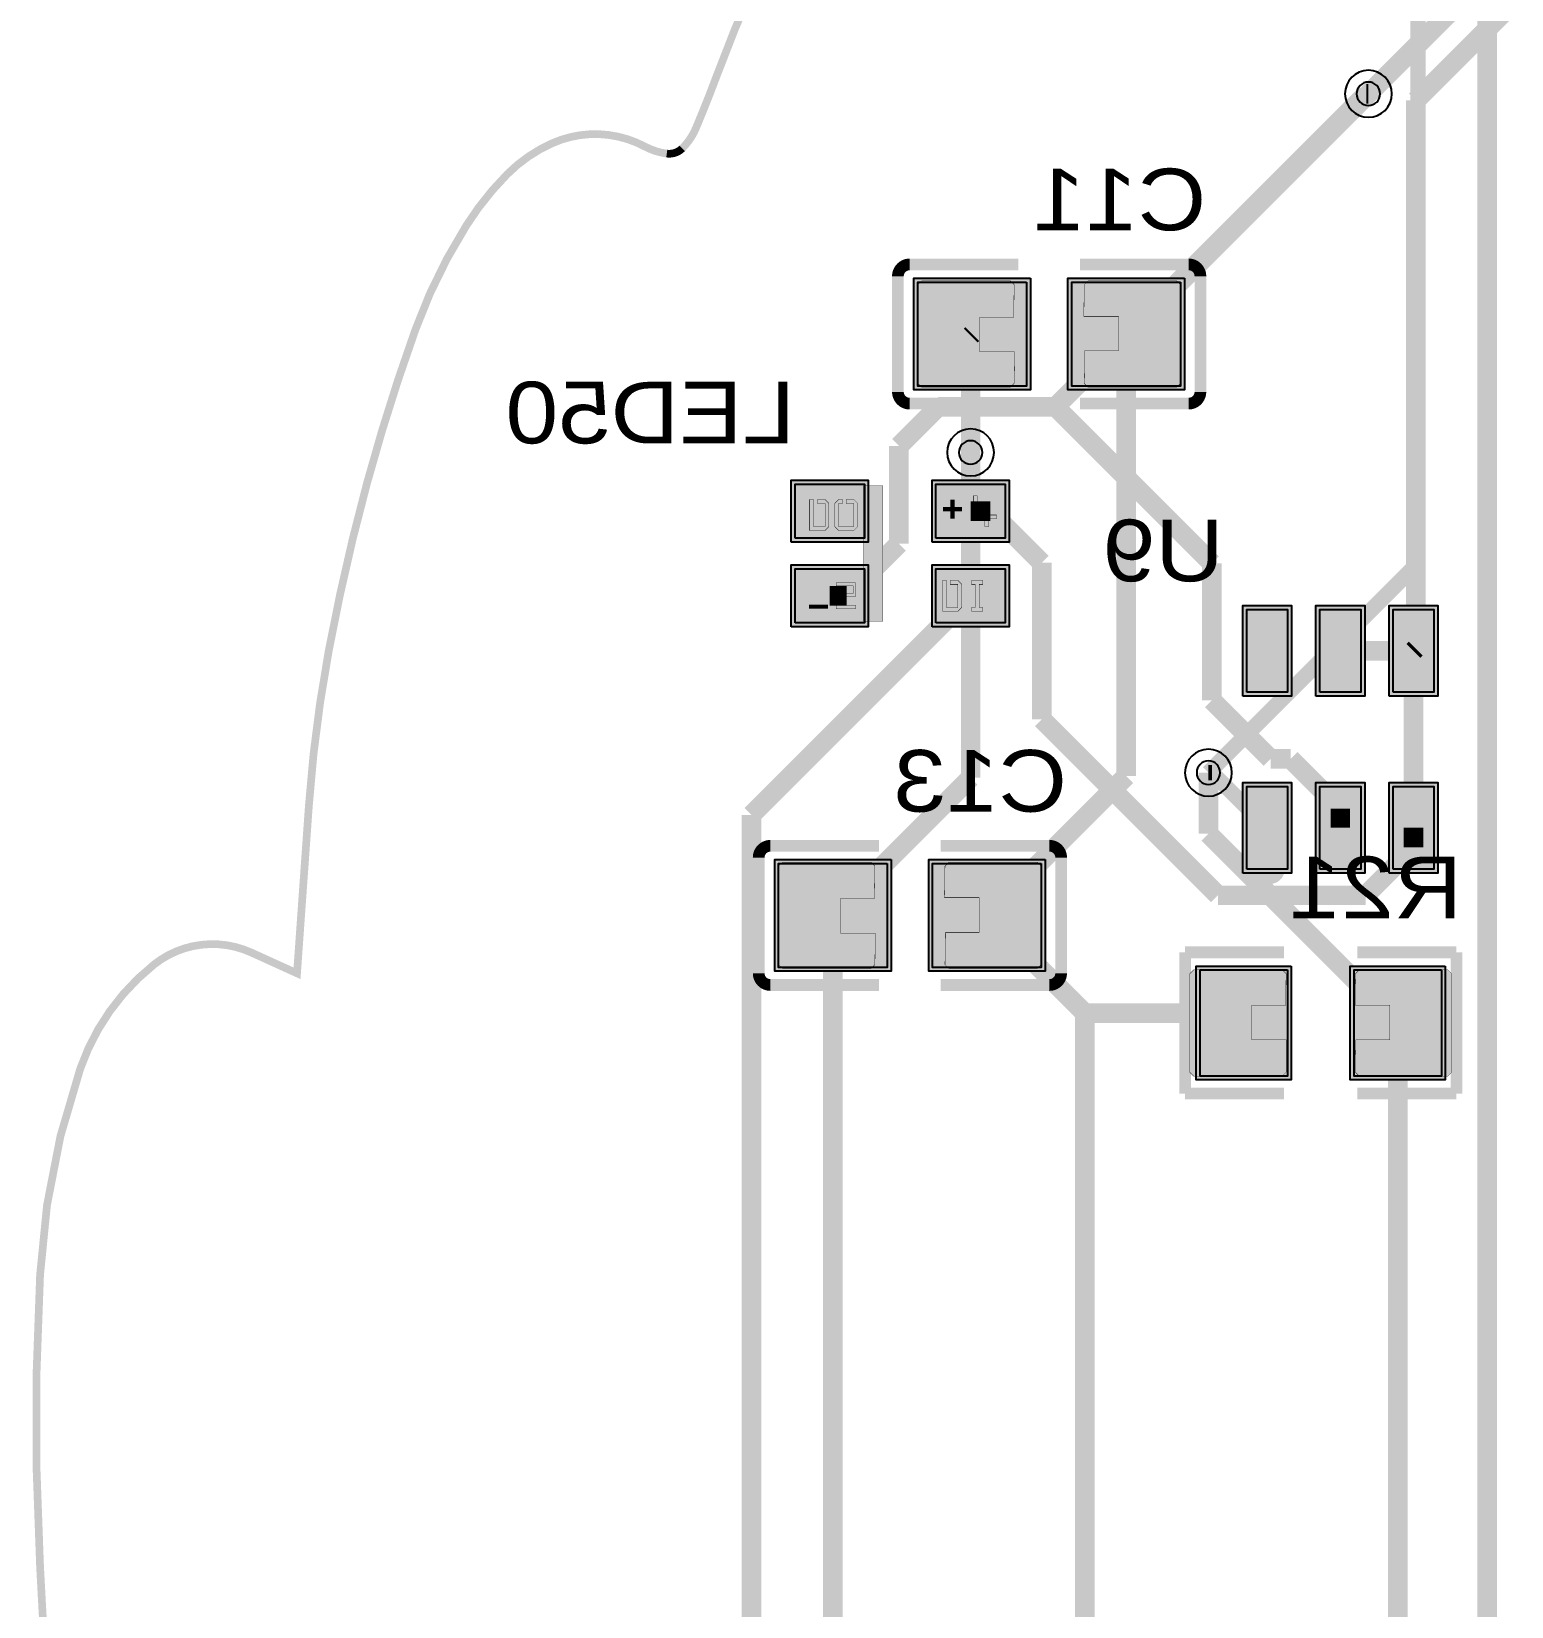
# Model space of a CAD drawing. Header units: millimetres. Extents: x -109 to -2, y -122 to 7.
# Drawn here: x -105.64 to -86.42, y -42.63 to -22.18 of the extents above; entities that cross this region are included whole.
import ezdxf
from ezdxf.enums import TextEntityAlignment as Align

# ---------------------------------------------------------------- set-up
doc = ezdxf.new("R2010")
doc.units = ezdxf.units.MM
doc.header["$MEASUREMENT"] = 0
for name, color, linetype, true_color in [('Board-Outline-Layer', 7, 'Continuous', 0xff00ff), ('Bottom-Layer', 7, 'Continuous', 0x0000ff), ('Bottom-Paste-Mask-Layer', 7, 'Continuous', 0x800000), ('Bottom-Silkscreen-Layer', 7, 'Continuous', 0x66cc33), ('Bottom-Solder-Mask-Layer', 7, 'Continuous', 0xaa00ff), ('Document-Layer', 7, 'Continuous', 0xffffff), ('Hole-Layer', 7, 'Continuous', 0x222222), ('Multi-Layer', 7, 'Continuous', 0xc0c0c0), ('Top-Layer', 7, 'Continuous', 0xff0000), ('Top-Paste-Mask-Layer', 7, 'Continuous', 0x808080), ('Top-Solder-Mask-Layer', 7, 'Continuous', 0x800080)]:
    doc.layers.add(name, color=color, linetype=linetype, true_color=true_color)
doc.styles.get("Standard").update_dxf_attribs({"font": 'arial.ttf'})

msp = doc.modelspace()

# ---------------------------------------------------------------- hatches: boundary and pattern name
at = {"layer": 'Bottom-Layer'}
for points in [[(-92.721, -25.431), (-92.721, -26.781), (-94.131, -26.781), (-94.131, -25.431)], [(-90.721, -25.431), (-90.721, -26.781), (-92.131, -26.781), (-92.131, -25.431)], [(-94.529, -32.98), (-94.529, -34.33), (-95.939, -34.33), (-95.939, -32.98)], [(-92.529, -32.98), (-92.529, -34.33), (-93.939, -34.33), (-93.939, -32.98)], [(-89.334, -34.364), (-89.334, -35.741), (-90.466, -35.741), (-90.466, -34.364)], [(-87.334, -34.364), (-87.334, -35.741), (-88.466, -35.741), (-88.466, -34.364)]]:
    msp.add_hatch(color=256, dxfattribs=at).paths.add_polyline_path(points)
at = {"layer": 'Bottom-Paste-Mask-Layer'}
for points in [[(-94.131, -25.466), (-94.131, -26.746), (-94.081, -26.796), (-92.931, -26.796), (-92.881, -26.746), (-92.876, -26.336), (-93.326, -26.336), (-93.326, -25.886), (-92.886, -25.886), (-92.881, -25.466), (-92.931, -25.416), (-94.081, -25.416)], [(-94.131, -25.466), (-94.131, -26.746), (-94.081, -26.796), (-92.931, -26.796), (-92.881, -26.746), (-92.876, -26.336), (-93.326, -26.336), (-93.326, -25.886), (-92.886, -25.886), (-92.881, -25.466), (-92.931, -25.416), (-94.081, -25.416)], [(-90.721, -26.746), (-90.721, -25.466), (-90.771, -25.416), (-91.921, -25.416), (-91.971, -25.466), (-91.976, -25.876), (-91.526, -25.876), (-91.526, -26.326), (-91.966, -26.326), (-91.971, -26.746), (-91.921, -26.796), (-90.771, -26.796)], [(-90.721, -26.746), (-90.721, -25.466), (-90.771, -25.416), (-91.921, -25.416), (-91.971, -25.466), (-91.976, -25.876), (-91.526, -25.876), (-91.526, -26.326), (-91.966, -26.326), (-91.971, -26.746), (-91.921, -26.796), (-90.771, -26.796)], [(-95.939, -33.015), (-95.939, -34.295), (-95.889, -34.345), (-94.739, -34.345), (-94.689, -34.295), (-94.684, -33.885), (-95.134, -33.885), (-95.134, -33.435), (-94.694, -33.435), (-94.689, -33.015), (-94.739, -32.965), (-95.889, -32.965)], [(-95.939, -33.015), (-95.939, -34.295), (-95.889, -34.345), (-94.739, -34.345), (-94.689, -34.295), (-94.684, -33.885), (-95.134, -33.885), (-95.134, -33.435), (-94.694, -33.435), (-94.689, -33.015), (-94.739, -32.965), (-95.889, -32.965)], [(-92.529, -34.295), (-92.529, -33.015), (-92.579, -32.965), (-93.729, -32.965), (-93.779, -33.015), (-93.784, -33.425), (-93.334, -33.425), (-93.334, -33.875), (-93.774, -33.875), (-93.779, -34.295), (-93.729, -34.345), (-92.579, -34.345)], [(-92.529, -34.295), (-92.529, -33.015), (-92.579, -32.965), (-93.729, -32.965), (-93.779, -33.015), (-93.784, -33.425), (-93.334, -33.425), (-93.334, -33.875), (-93.774, -33.875), (-93.779, -34.295), (-93.729, -34.345), (-92.579, -34.345)], [(-89.35, -35.692), (-89.35, -35.272), (-89.795, -35.272), (-89.795, -34.822), (-89.355, -34.822), (-89.35, -34.412), (-89.4, -34.362), (-90.55, -34.362), (-90.6, -34.412), (-90.6, -35.692), (-90.55, -35.742), (-89.4, -35.742)], [(-89.35, -35.692), (-89.35, -35.272), (-89.795, -35.272), (-89.795, -34.822), (-89.355, -34.822), (-89.35, -34.412), (-89.4, -34.362), (-90.55, -34.362), (-90.6, -34.412), (-90.6, -35.692), (-90.55, -35.742), (-89.4, -35.742)], [(-87.2, -35.692), (-87.2, -34.412), (-87.25, -34.362), (-88.4, -34.362), (-88.45, -34.412), (-88.455, -34.822), (-88.005, -34.822), (-88.005, -35.272), (-88.445, -35.272), (-88.45, -35.692), (-88.4, -35.742), (-87.25, -35.742)], [(-87.2, -35.692), (-87.2, -34.412), (-87.25, -34.362), (-88.4, -34.362), (-88.45, -34.412), (-88.455, -34.822), (-88.005, -34.822), (-88.005, -35.272), (-88.445, -35.272), (-88.45, -35.692), (-88.4, -35.742), (-87.25, -35.742)]]:
    msp.add_hatch(color=256, dxfattribs=at).paths.add_polyline_path(points)
at = {"layer": 'Bottom-Solder-Mask-Layer'}
for points in [[(-92.67, -25.38), (-92.67, -26.832), (-94.182, -26.832), (-94.182, -25.38)], [(-90.67, -25.38), (-90.67, -26.832), (-92.182, -26.832), (-92.182, -25.38)], [(-94.478, -32.929), (-94.478, -34.381), (-95.99, -34.381), (-95.99, -32.929)], [(-92.478, -32.929), (-92.478, -34.381), (-93.99, -34.381), (-93.99, -32.929)], [(-89.283, -34.313), (-89.283, -35.791), (-90.517, -35.791), (-90.517, -34.313)], [(-87.283, -34.313), (-87.283, -35.791), (-88.517, -35.791), (-88.517, -34.313)]]:
    msp.add_hatch(color=256, dxfattribs=at).paths.add_polyline_path(points)
at = {"layer": 'Document-Layer'}
for points in [[(-94.586, -28.076), (-94.586, -29.836), (-94.836, -29.836), (-94.836, -28.076)], [(-94.586, -28.076), (-94.586, -29.836), (-94.836, -29.836), (-94.836, -28.076)], [(-93.411, -28.206), (-93.411, -28.506), (-93.261, -28.506), (-93.261, -28.606), (-93.211, -28.606), (-93.211, -28.506), (-93.111, -28.506), (-93.111, -28.456), (-93.211, -28.456), (-93.211, -28.306), (-93.261, -28.306), (-93.261, -28.456), (-93.361, -28.456), (-93.361, -28.206)], [(-93.411, -28.206), (-93.411, -28.506), (-93.261, -28.506), (-93.261, -28.606), (-93.211, -28.606), (-93.211, -28.506), (-93.111, -28.506), (-93.111, -28.456), (-93.211, -28.456), (-93.211, -28.306), (-93.261, -28.306), (-93.261, -28.456), (-93.361, -28.456), (-93.361, -28.206)], [(-95.536, -28.256), (-95.536, -28.656), (-95.386, -28.656), (-95.336, -28.656), (-95.286, -28.606), (-95.286, -28.306), (-95.336, -28.256), (-95.436, -28.256), (-95.436, -28.306), (-95.336, -28.306), (-95.336, -28.606), (-95.486, -28.606), (-95.486, -28.256)], [(-95.536, -28.256), (-95.536, -28.656), (-95.386, -28.656), (-95.336, -28.656), (-95.286, -28.606), (-95.286, -28.306), (-95.336, -28.256), (-95.436, -28.256), (-95.436, -28.306), (-95.336, -28.306), (-95.336, -28.606), (-95.486, -28.606), (-95.486, -28.256)], [(-95.161, -28.256), (-95.211, -28.306), (-95.211, -28.606), (-95.211, -28.606), (-95.161, -28.656), (-94.961, -28.656), (-94.911, -28.606), (-94.911, -28.306), (-94.911, -28.306), (-94.961, -28.256), (-95.061, -28.256), (-95.061, -28.306), (-94.961, -28.306), (-94.961, -28.606), (-95.161, -28.606), (-95.161, -28.306), (-95.111, -28.306), (-95.111, -28.256)], [(-95.161, -28.256), (-95.211, -28.306), (-95.211, -28.606), (-95.211, -28.606), (-95.161, -28.656), (-94.961, -28.656), (-94.911, -28.606), (-94.911, -28.306), (-94.911, -28.306), (-94.961, -28.256), (-95.061, -28.256), (-95.061, -28.306), (-94.961, -28.306), (-94.961, -28.606), (-95.161, -28.606), (-95.161, -28.306), (-95.111, -28.306), (-95.111, -28.256)], [(-93.801, -28.356), (-93.561, -28.356), (-93.561, -28.406), (-93.801, -28.406)], [(-93.801, -28.356), (-93.561, -28.356), (-93.561, -28.406), (-93.801, -28.406)], [(-93.706, -28.501), (-93.706, -28.261), (-93.656, -28.261), (-93.656, -28.501)], [(-93.706, -28.501), (-93.706, -28.261), (-93.656, -28.261), (-93.656, -28.501)], [(-95.181, -29.336), (-94.941, -29.336), (-94.941, -29.516), (-95.151, -29.516), (-95.151, -29.626), (-94.941, -29.626), (-94.941, -29.676), (-95.181, -29.676), (-95.191, -29.676), (-95.191, -29.666), (-95.191, -29.476), (-94.971, -29.476), (-94.971, -29.376), (-95.191, -29.376), (-95.191, -29.336)], [(-95.181, -29.336), (-94.941, -29.336), (-94.941, -29.516), (-95.151, -29.516), (-95.151, -29.626), (-94.941, -29.626), (-94.941, -29.676), (-95.181, -29.676), (-95.191, -29.676), (-95.191, -29.666), (-95.191, -29.476), (-94.971, -29.476), (-94.971, -29.376), (-95.191, -29.376), (-95.191, -29.336)], [(-93.811, -29.306), (-93.811, -29.706), (-93.661, -29.706), (-93.611, -29.706), (-93.561, -29.656), (-93.561, -29.356), (-93.611, -29.306), (-93.711, -29.306), (-93.711, -29.356), (-93.611, -29.356), (-93.611, -29.656), (-93.761, -29.656), (-93.761, -29.306)], [(-93.811, -29.306), (-93.811, -29.706), (-93.661, -29.706), (-93.611, -29.706), (-93.561, -29.656), (-93.561, -29.356), (-93.611, -29.306), (-93.711, -29.306), (-93.711, -29.356), (-93.611, -29.356), (-93.611, -29.656), (-93.761, -29.656), (-93.761, -29.306)], [(-93.436, -29.706), (-93.436, -29.656), (-93.386, -29.656), (-93.386, -29.356), (-93.436, -29.356), (-93.436, -29.306), (-93.286, -29.306), (-93.286, -29.356), (-93.336, -29.356), (-93.336, -29.656), (-93.286, -29.656), (-93.286, -29.706)], [(-93.436, -29.706), (-93.436, -29.656), (-93.386, -29.656), (-93.386, -29.356), (-93.436, -29.356), (-93.436, -29.306), (-93.286, -29.306), (-93.286, -29.356), (-93.336, -29.356), (-93.336, -29.656), (-93.286, -29.656), (-93.286, -29.706)], [(-95.541, -29.621), (-95.301, -29.621), (-95.301, -29.671), (-95.541, -29.671)], [(-95.541, -29.621), (-95.301, -29.621), (-95.301, -29.671), (-95.541, -29.671)]]:
    msp.add_hatch(color=256, dxfattribs=at).paths.add_polyline_path(points)
at = {"layer": 'Top-Layer'}
for points in [[(-95.726, -28.756), (-95.726, -28.056), (-94.826, -28.056), (-94.826, -28.756)], [(-93.896, -28.756), (-93.896, -28.056), (-92.996, -28.056), (-92.996, -28.756)], [(-95.726, -29.856), (-95.726, -29.156), (-94.826, -29.156), (-94.826, -29.856)], [(-93.896, -29.856), (-93.896, -29.156), (-92.996, -29.156), (-92.996, -29.856)], [(-89.862, -30.756), (-89.862, -29.684), (-89.33, -29.684), (-89.33, -30.756)], [(-88.912, -30.756), (-88.912, -29.684), (-88.38, -29.684), (-88.38, -30.756)], [(-87.962, -30.756), (-87.962, -29.684), (-87.43, -29.684), (-87.43, -30.756)], [(-89.862, -33.054), (-89.862, -31.982), (-89.33, -31.982), (-89.33, -33.054)], [(-88.912, -33.054), (-88.912, -31.982), (-88.38, -31.982), (-88.38, -33.054)], [(-87.962, -33.054), (-87.962, -31.982), (-87.43, -31.982), (-87.43, -33.054)]]:
    msp.add_hatch(color=256, dxfattribs=at).paths.add_polyline_path(points)
at = {"layer": 'Top-Paste-Mask-Layer'}
for points in [[(-95.726, -28.756), (-95.726, -28.056), (-94.826, -28.056), (-94.826, -28.756)], [(-93.896, -28.756), (-93.896, -28.056), (-92.996, -28.056), (-92.996, -28.756)], [(-95.726, -29.856), (-95.726, -29.156), (-94.826, -29.156), (-94.826, -29.856)], [(-93.896, -29.856), (-93.896, -29.156), (-92.996, -29.156), (-92.996, -29.856)], [(-89.862, -30.756), (-89.862, -29.684), (-89.33, -29.684), (-89.33, -30.756)], [(-88.912, -30.756), (-88.912, -29.684), (-88.38, -29.684), (-88.38, -30.756)], [(-87.962, -30.756), (-87.962, -29.684), (-87.43, -29.684), (-87.43, -30.756)], [(-89.862, -33.054), (-89.862, -31.982), (-89.33, -31.982), (-89.33, -33.054)], [(-88.912, -33.054), (-88.912, -31.982), (-88.38, -31.982), (-88.38, -33.054)], [(-87.962, -33.054), (-87.962, -31.982), (-87.43, -31.982), (-87.43, -33.054)]]:
    msp.add_hatch(color=256, dxfattribs=at).paths.add_polyline_path(points)
at = {"layer": 'Top-Solder-Mask-Layer'}
for points in [[(-95.777, -28.807), (-95.777, -28.005), (-94.775, -28.005), (-94.775, -28.807)], [(-93.947, -28.807), (-93.947, -28.005), (-92.945, -28.005), (-92.945, -28.807)], [(-95.777, -29.907), (-95.777, -29.105), (-94.775, -29.105), (-94.775, -29.907)], [(-93.947, -29.907), (-93.947, -29.105), (-92.945, -29.105), (-92.945, -29.907)], [(-89.913, -30.807), (-89.913, -29.633), (-89.279, -29.633), (-89.279, -30.807)], [(-88.963, -30.807), (-88.963, -29.633), (-88.329, -29.633), (-88.329, -30.807)], [(-88.013, -30.807), (-88.013, -29.633), (-87.379, -29.633), (-87.379, -30.807)], [(-89.913, -33.105), (-89.913, -31.931), (-89.279, -31.931), (-89.279, -33.105)], [(-88.963, -33.105), (-88.963, -31.931), (-88.329, -31.931), (-88.329, -33.105)], [(-88.013, -33.105), (-88.013, -31.931), (-87.379, -31.931), (-87.379, -33.105)]]:
    msp.add_hatch(color=256, dxfattribs=at).paths.add_polyline_path(points)

# ---------------------------------------------------------------- linework, layer by layer
at = {"layer": 'Board-Outline-Layer', "const_width": 0.1}
msp.add_lwpolyline([(-95.988, -20.97, 0.022), (-96.744, -22.756, -0.011), (-97.013, -23.433, -0.099), (-97.191, -23.696, -0.231), (-97.391, -23.763, -0.091), (-97.675, -23.672, 0.114), (-98.27, -23.511, 0.114), (-98.877, -23.628, 0.093), (-99.463, -24.031, 0.055), (-99.995, -24.7, 0.054), (-100.653, -26.044, 0.02), (-101.283, -28.042, 0.02), (-101.782, -30.23, 0.028), (-102.038, -32.229), (-102.192, -34.407), (-102.784, -34.138, 0.282), (-104.047, -34.292, 0.143), (-105.007, -35.648, 0.07), (-105.528, -38.322, 0.027), (-105.528, -42.115), (-105.364, -45.17)], format="xyb", dxfattribs=at)
at = {"layer": 'Bottom-Layer'}
for points, const_width in [([(-86.741, -66.294), (-86.741, -16.002)], 0.254), ([(-87.636, -21.968), (-87.636, -29.08)], 0.2), ([(-88.307, -22.987), (-91.426, -26.106)], 0.254), ([(-88.281, -22.987), (-88.307, -22.987)], 0.254), ([(-93.446, -26.126), (-93.426, -26.106)], 0.254), ([(-93.446, -27.644), (-93.446, -26.126)], 0.254), ([(-91.426, -26.106), (-91.426, -31.847)], 0.254), ([(-93.446, -27.644), (-93.446, -31.867)], 0.254), ([(-87.636, -29.08), (-90.358, -31.802)], 0.2), ([(-90.358, -31.802), (-90.358, -32.594)], 0.254), ([(-93.446, -31.867), (-95.234, -33.655)], 0.254), ([(-91.426, -31.847), (-93.234, -33.655)], 0.254), ([(-90.358, -32.594), (-87.9, -35.052)], 0.254), ([(-95.234, -33.655), (-95.234, -46.578)], 0.254), ([(-93.234, -33.655), (-91.964, -34.925)], 0.254), ([(-91.964, -34.925), (-90.027, -34.925)], 0.254), ([(-91.964, -34.925), (-91.964, -45.308)], 0.254), ([(-90.027, -34.925), (-89.9, -35.052)], 0.254), ([(-87.9, -35.052), (-87.9, -52.07)], 0.254)]:
    msp.add_lwpolyline(points, dxfattribs=dict(at, const_width=const_width))
for points in [[(-92.721, -25.431), (-92.721, -26.781), (-94.131, -26.781), (-94.131, -25.431)], [(-90.721, -25.431), (-90.721, -26.781), (-92.131, -26.781), (-92.131, -25.431)], [(-94.529, -32.98), (-94.529, -34.33), (-95.939, -34.33), (-95.939, -32.98)], [(-92.529, -32.98), (-92.529, -34.33), (-93.939, -34.33), (-93.939, -32.98)], [(-89.334, -34.364), (-89.334, -35.741), (-90.466, -35.741), (-90.466, -34.364)], [(-87.334, -34.364), (-87.334, -35.741), (-88.466, -35.741), (-88.466, -34.364)]]:
    msp.add_lwpolyline(points, close=True, dxfattribs=at)
at = {"layer": 'Bottom-Paste-Mask-Layer', "const_width": 0.00508}
for points in [[(-94.131, -25.466), (-94.131, -26.746), (-94.081, -26.796), (-92.931, -26.796), (-92.881, -26.746), (-92.876, -26.336), (-93.326, -26.336), (-93.326, -25.886), (-92.886, -25.886), (-92.881, -25.466), (-92.931, -25.416), (-94.081, -25.416)], [(-94.131, -25.466), (-94.131, -26.746), (-94.081, -26.796), (-92.931, -26.796), (-92.881, -26.746), (-92.876, -26.336), (-93.326, -26.336), (-93.326, -25.886), (-92.886, -25.886), (-92.881, -25.466), (-92.931, -25.416), (-94.081, -25.416)], [(-90.721, -26.746), (-90.721, -25.466), (-90.771, -25.416), (-91.921, -25.416), (-91.971, -25.466), (-91.976, -25.876), (-91.526, -25.876), (-91.526, -26.326), (-91.966, -26.326), (-91.971, -26.746), (-91.921, -26.796), (-90.771, -26.796)], [(-90.721, -26.746), (-90.721, -25.466), (-90.771, -25.416), (-91.921, -25.416), (-91.971, -25.466), (-91.976, -25.876), (-91.526, -25.876), (-91.526, -26.326), (-91.966, -26.326), (-91.971, -26.746), (-91.921, -26.796), (-90.771, -26.796)], [(-95.939, -33.015), (-95.939, -34.295), (-95.889, -34.345), (-94.739, -34.345), (-94.689, -34.295), (-94.684, -33.885), (-95.134, -33.885), (-95.134, -33.435), (-94.694, -33.435), (-94.689, -33.015), (-94.739, -32.965), (-95.889, -32.965)], [(-95.939, -33.015), (-95.939, -34.295), (-95.889, -34.345), (-94.739, -34.345), (-94.689, -34.295), (-94.684, -33.885), (-95.134, -33.885), (-95.134, -33.435), (-94.694, -33.435), (-94.689, -33.015), (-94.739, -32.965), (-95.889, -32.965)], [(-92.529, -34.295), (-92.529, -33.015), (-92.579, -32.965), (-93.729, -32.965), (-93.779, -33.015), (-93.784, -33.425), (-93.334, -33.425), (-93.334, -33.875), (-93.774, -33.875), (-93.779, -34.295), (-93.729, -34.345), (-92.579, -34.345)], [(-92.529, -34.295), (-92.529, -33.015), (-92.579, -32.965), (-93.729, -32.965), (-93.779, -33.015), (-93.784, -33.425), (-93.334, -33.425), (-93.334, -33.875), (-93.774, -33.875), (-93.779, -34.295), (-93.729, -34.345), (-92.579, -34.345)], [(-89.35, -35.692), (-89.35, -35.272), (-89.795, -35.272), (-89.795, -34.822), (-89.355, -34.822), (-89.35, -34.412), (-89.4, -34.362), (-90.55, -34.362), (-90.6, -34.412), (-90.6, -35.692), (-90.55, -35.742), (-89.4, -35.742)], [(-89.35, -35.692), (-89.35, -35.272), (-89.795, -35.272), (-89.795, -34.822), (-89.355, -34.822), (-89.35, -34.412), (-89.4, -34.362), (-90.55, -34.362), (-90.6, -34.412), (-90.6, -35.692), (-90.55, -35.742), (-89.4, -35.742)], [(-87.2, -35.692), (-87.2, -34.412), (-87.25, -34.362), (-88.4, -34.362), (-88.45, -34.412), (-88.455, -34.822), (-88.005, -34.822), (-88.005, -35.272), (-88.445, -35.272), (-88.45, -35.692), (-88.4, -35.742), (-87.25, -35.742)], [(-87.2, -35.692), (-87.2, -34.412), (-87.25, -34.362), (-88.4, -34.362), (-88.45, -34.412), (-88.455, -34.822), (-88.005, -34.822), (-88.005, -35.272), (-88.445, -35.272), (-88.45, -35.692), (-88.4, -35.742), (-87.25, -35.742)]]:
    msp.add_lwpolyline(points, close=True, dxfattribs=at)
at = {"layer": 'Bottom-Silkscreen-Layer', "const_width": 0.152}
for points in [[(-94.39, -25.355, -0.414), (-94.237, -25.202)], [(-94.39, -25.355, -0.414), (-94.237, -25.202)], [(-90.463, -25.355, 0.414), (-90.615, -25.202)], [(-90.463, -25.355, 0.414), (-90.615, -25.202)], [(-94.237, -27.01, -0.414), (-94.39, -26.857)], [(-94.237, -27.01, -0.414), (-94.39, -26.857)], [(-90.615, -27.01, 0.414), (-90.463, -26.857)], [(-90.615, -27.01, 0.414), (-90.463, -26.857)], [(-96.198, -32.904, -0.414), (-96.045, -32.751)], [(-96.198, -32.904, -0.414), (-96.045, -32.751)], [(-92.271, -32.904, 0.414), (-92.423, -32.751)], [(-92.271, -32.904, 0.414), (-92.423, -32.751)], [(-96.045, -34.559, -0.414), (-96.198, -34.406)], [(-96.045, -34.559, -0.414), (-96.198, -34.406)], [(-92.423, -34.559, 0.414), (-92.271, -34.406)], [(-92.423, -34.559, 0.414), (-92.271, -34.406)]]:
    msp.add_lwpolyline(points, format="xyb", dxfattribs=at)
for points in [[(-94.237, -25.202), (-92.827, -25.202)], [(-94.237, -25.202), (-92.827, -25.202)], [(-90.615, -25.202), (-92.025, -25.202)], [(-90.615, -25.202), (-92.025, -25.202)], [(-94.39, -26.857), (-94.39, -25.355)], [(-94.39, -26.857), (-94.39, -25.355)], [(-90.463, -26.857), (-90.463, -25.355)], [(-90.463, -26.857), (-90.463, -25.355)], [(-92.827, -27.01), (-94.237, -27.01)], [(-92.827, -27.01), (-94.237, -27.01)], [(-92.025, -27.01), (-90.615, -27.01)], [(-92.025, -27.01), (-90.615, -27.01)], [(-96.045, -32.751), (-94.635, -32.751)], [(-96.045, -32.751), (-94.635, -32.751)], [(-92.423, -32.751), (-93.833, -32.751)], [(-92.423, -32.751), (-93.833, -32.751)], [(-96.198, -34.406), (-96.198, -32.904)], [(-96.198, -34.406), (-96.198, -32.904)], [(-92.271, -34.406), (-92.271, -32.904)], [(-92.271, -34.406), (-92.271, -32.904)], [(-90.661, -35.969), (-90.661, -34.135)], [(-90.661, -34.135), (-89.376, -34.135)], [(-90.661, -35.969), (-90.661, -34.135)], [(-90.661, -34.135), (-89.376, -34.135)], [(-87.139, -34.135), (-88.424, -34.135)], [(-87.139, -34.135), (-88.424, -34.135)], [(-87.139, -35.969), (-87.139, -34.135)], [(-87.139, -35.969), (-87.139, -34.135)], [(-94.635, -34.559), (-96.045, -34.559)], [(-94.635, -34.559), (-96.045, -34.559)], [(-93.833, -34.559), (-92.423, -34.559)], [(-93.833, -34.559), (-92.423, -34.559)], [(-89.376, -35.969), (-90.661, -35.969)], [(-89.376, -35.969), (-90.661, -35.969)], [(-88.424, -35.969), (-87.139, -35.969)], [(-88.424, -35.969), (-87.139, -35.969)]]:
    msp.add_lwpolyline(points, dxfattribs=at)
at = {"layer": 'Bottom-Solder-Mask-Layer'}
for points in [[(-92.67, -25.38), (-92.67, -26.832), (-94.182, -26.832), (-94.182, -25.38)], [(-90.67, -25.38), (-90.67, -26.832), (-92.182, -26.832), (-92.182, -25.38)], [(-94.478, -32.929), (-94.478, -34.381), (-95.99, -34.381), (-95.99, -32.929)], [(-92.478, -32.929), (-92.478, -34.381), (-93.99, -34.381), (-93.99, -32.929)], [(-89.283, -34.313), (-89.283, -35.791), (-90.517, -35.791), (-90.517, -34.313)], [(-87.283, -34.313), (-87.283, -35.791), (-88.517, -35.791), (-88.517, -34.313)]]:
    msp.add_lwpolyline(points, close=True, dxfattribs=at)
at = {"layer": 'Document-Layer', "const_width": 0.00508}
for points in [[(-94.586, -28.076), (-94.586, -29.836), (-94.836, -29.836), (-94.836, -28.076)], [(-94.586, -28.076), (-94.586, -29.836), (-94.836, -29.836), (-94.836, -28.076)], [(-93.411, -28.206), (-93.411, -28.506), (-93.261, -28.506), (-93.261, -28.606), (-93.211, -28.606), (-93.211, -28.506), (-93.111, -28.506), (-93.111, -28.456), (-93.211, -28.456), (-93.211, -28.306), (-93.261, -28.306), (-93.261, -28.456), (-93.361, -28.456), (-93.361, -28.206)], [(-93.411, -28.206), (-93.411, -28.506), (-93.261, -28.506), (-93.261, -28.606), (-93.211, -28.606), (-93.211, -28.506), (-93.111, -28.506), (-93.111, -28.456), (-93.211, -28.456), (-93.211, -28.306), (-93.261, -28.306), (-93.261, -28.456), (-93.361, -28.456), (-93.361, -28.206)], [(-95.536, -28.256), (-95.536, -28.656), (-95.386, -28.656), (-95.336, -28.656), (-95.286, -28.606), (-95.286, -28.306), (-95.336, -28.256), (-95.436, -28.256), (-95.436, -28.306), (-95.336, -28.306), (-95.336, -28.606), (-95.486, -28.606), (-95.486, -28.256)], [(-95.536, -28.256), (-95.536, -28.656), (-95.386, -28.656), (-95.336, -28.656), (-95.286, -28.606), (-95.286, -28.306), (-95.336, -28.256), (-95.436, -28.256), (-95.436, -28.306), (-95.336, -28.306), (-95.336, -28.606), (-95.486, -28.606), (-95.486, -28.256)], [(-95.161, -28.256), (-95.211, -28.306), (-95.211, -28.606), (-95.211, -28.606), (-95.161, -28.656), (-94.961, -28.656), (-94.911, -28.606), (-94.911, -28.306), (-94.911, -28.306), (-94.961, -28.256), (-95.061, -28.256), (-95.061, -28.306), (-94.961, -28.306), (-94.961, -28.606), (-95.161, -28.606), (-95.161, -28.306), (-95.111, -28.306), (-95.111, -28.256)], [(-95.161, -28.256), (-95.211, -28.306), (-95.211, -28.606), (-95.211, -28.606), (-95.161, -28.656), (-94.961, -28.656), (-94.911, -28.606), (-94.911, -28.306), (-94.911, -28.306), (-94.961, -28.256), (-95.061, -28.256), (-95.061, -28.306), (-94.961, -28.306), (-94.961, -28.606), (-95.161, -28.606), (-95.161, -28.306), (-95.111, -28.306), (-95.111, -28.256)], [(-93.801, -28.356), (-93.561, -28.356), (-93.561, -28.406), (-93.801, -28.406)], [(-93.801, -28.356), (-93.561, -28.356), (-93.561, -28.406), (-93.801, -28.406)], [(-93.706, -28.501), (-93.706, -28.261), (-93.656, -28.261), (-93.656, -28.501)], [(-93.706, -28.501), (-93.706, -28.261), (-93.656, -28.261), (-93.656, -28.501)], [(-95.181, -29.336), (-94.941, -29.336), (-94.941, -29.516), (-95.151, -29.516), (-95.151, -29.626), (-94.941, -29.626), (-94.941, -29.676), (-95.181, -29.676), (-95.191, -29.676), (-95.191, -29.666), (-95.191, -29.476), (-94.971, -29.476), (-94.971, -29.376), (-95.191, -29.376), (-95.191, -29.336)], [(-95.181, -29.336), (-94.941, -29.336), (-94.941, -29.516), (-95.151, -29.516), (-95.151, -29.626), (-94.941, -29.626), (-94.941, -29.676), (-95.181, -29.676), (-95.191, -29.676), (-95.191, -29.666), (-95.191, -29.476), (-94.971, -29.476), (-94.971, -29.376), (-95.191, -29.376), (-95.191, -29.336)], [(-93.811, -29.306), (-93.811, -29.706), (-93.661, -29.706), (-93.611, -29.706), (-93.561, -29.656), (-93.561, -29.356), (-93.611, -29.306), (-93.711, -29.306), (-93.711, -29.356), (-93.611, -29.356), (-93.611, -29.656), (-93.761, -29.656), (-93.761, -29.306)], [(-93.811, -29.306), (-93.811, -29.706), (-93.661, -29.706), (-93.611, -29.706), (-93.561, -29.656), (-93.561, -29.356), (-93.611, -29.306), (-93.711, -29.306), (-93.711, -29.356), (-93.611, -29.356), (-93.611, -29.656), (-93.761, -29.656), (-93.761, -29.306)], [(-93.436, -29.706), (-93.436, -29.656), (-93.386, -29.656), (-93.386, -29.356), (-93.436, -29.356), (-93.436, -29.306), (-93.286, -29.306), (-93.286, -29.356), (-93.336, -29.356), (-93.336, -29.656), (-93.286, -29.656), (-93.286, -29.706)], [(-93.436, -29.706), (-93.436, -29.656), (-93.386, -29.656), (-93.386, -29.356), (-93.436, -29.356), (-93.436, -29.306), (-93.286, -29.306), (-93.286, -29.356), (-93.336, -29.356), (-93.336, -29.656), (-93.286, -29.656), (-93.286, -29.706)], [(-95.541, -29.621), (-95.301, -29.621), (-95.301, -29.671), (-95.541, -29.671)], [(-95.541, -29.621), (-95.301, -29.621), (-95.301, -29.671), (-95.541, -29.671)]]:
    msp.add_lwpolyline(points, close=True, dxfattribs=at)
at = {"layer": 'Document-Layer', "const_width": 0.2}
msp.add_lwpolyline([(-89.666, -33.049, 1), (-89.466, -33.049, 1)], format="xyb", close=True, dxfattribs=at)
msp.add_lwpolyline([(-89.666, -33.049, 1), (-89.466, -33.049, 1)], format="xyb", close=True, dxfattribs=at)
at = {"layer": 'Hole-Layer'}
for points in [[(-88.434, -22.987, 1), (-88.129, -22.987, 1)], [(-93.599, -27.644, 1), (-93.294, -27.644, 1)], [(-90.511, -31.802, 1), (-90.206, -31.802, 1)]]:
    msp.add_lwpolyline(points, format="xyb", close=True, dxfattribs=at)
at = {"layer": 'Multi-Layer'}
for points in [[(-88.586, -22.987, 1), (-87.976, -22.987), (-87.976, -22.987, 1), (-88.586, -22.987)], [(-93.751, -27.644, 1), (-93.141, -27.644), (-93.141, -27.644, 1), (-93.751, -27.644)], [(-90.663, -31.802, 1), (-90.053, -31.802), (-90.053, -31.802, 1), (-90.663, -31.802)]]:
    msp.add_lwpolyline(points, format="xyb", dxfattribs=at)
at = {"layer": 'Top-Layer'}
for points, const_width in [([(-74.565, -9.271), (-88.281, -22.987)], 0.254), ([(-75.474, -10.88), (-87.666, -23.072)], 0.254), ([(-88.281, -22.987), (-92.345, -27.051)], 0.254), ([(-87.666, -23.072), (-87.666, -30.19)], 0.254), ([(-93.869, -27.051), (-94.377, -27.559)], 0.254), ([(-92.345, -27.051), (-93.869, -27.051)], 0.254), ([(-92.345, -27.051), (-90.313, -29.083)], 0.254), ([(-94.377, -27.559), (-94.377, -28.829)], 0.254), ([(-93.446, -28.406), (-93.446, -27.644)], 0.254), ([(-93.192, -28.406), (-93.446, -28.406)], 0.254), ([(-92.522, -29.076), (-93.192, -28.406)], 0.254), ([(-94.377, -28.829), (-95.054, -29.506)], 0.254), ([(-92.522, -31.108), (-92.522, -29.076)], 0.254), ([(-90.313, -29.083), (-90.313, -30.861)], 0.254), ([(-96.292, -32.352), (-93.446, -29.506)], 0.254), ([(-95.054, -29.506), (-95.276, -29.506)], 0.254), ([(-87.666, -30.19), (-87.696, -30.22)], 0.254), ([(-87.696, -30.22), (-88.646, -30.22)], 0.254), ([(-87.696, -30.22), (-87.696, -32.518)], 0.254), ([(-90.313, -30.861), (-89.551, -31.623)], 0.254), ([(-90.236, -33.394), (-92.522, -31.108)], 0.254), ([(-89.551, -31.623), (-89.292, -31.623)], 0.254), ([(-89.292, -31.623), (-88.646, -32.269)], 0.254), ([(-90.358, -31.802), (-90.312, -31.802)], 0.2), ([(-90.312, -31.802), (-89.596, -32.518)], 0.2), ([(-96.292, -50.504), (-96.292, -32.352)], 0.254), ([(-88.646, -32.269), (-88.646, -32.518)], 0.254), ([(-87.696, -32.518), (-87.696, -32.772)], 0.254), ([(-87.696, -32.772), (-88.318, -33.394)], 0.254), ([(-88.318, -33.394), (-90.236, -33.394)], 0.254)]:
    msp.add_lwpolyline(points, dxfattribs=dict(at, const_width=const_width))
for points in [[(-95.726, -28.756), (-95.726, -28.056), (-94.826, -28.056), (-94.826, -28.756)], [(-93.896, -28.756), (-93.896, -28.056), (-92.996, -28.056), (-92.996, -28.756)], [(-95.726, -29.856), (-95.726, -29.156), (-94.826, -29.156), (-94.826, -29.856)], [(-93.896, -29.856), (-93.896, -29.156), (-92.996, -29.156), (-92.996, -29.856)], [(-89.862, -30.756), (-89.862, -29.684), (-89.33, -29.684), (-89.33, -30.756)], [(-88.912, -30.756), (-88.912, -29.684), (-88.38, -29.684), (-88.38, -30.756)], [(-87.962, -30.756), (-87.962, -29.684), (-87.43, -29.684), (-87.43, -30.756)], [(-89.862, -33.054), (-89.862, -31.982), (-89.33, -31.982), (-89.33, -33.054)], [(-88.912, -33.054), (-88.912, -31.982), (-88.38, -31.982), (-88.38, -33.054)], [(-87.962, -33.054), (-87.962, -31.982), (-87.43, -31.982), (-87.43, -33.054)]]:
    msp.add_lwpolyline(points, close=True, dxfattribs=at)
at = {"layer": 'Top-Paste-Mask-Layer'}
for points in [[(-95.726, -28.756), (-95.726, -28.056), (-94.826, -28.056), (-94.826, -28.756)], [(-93.896, -28.756), (-93.896, -28.056), (-92.996, -28.056), (-92.996, -28.756)], [(-95.726, -29.856), (-95.726, -29.156), (-94.826, -29.156), (-94.826, -29.856)], [(-93.896, -29.856), (-93.896, -29.156), (-92.996, -29.156), (-92.996, -29.856)], [(-89.862, -30.756), (-89.862, -29.684), (-89.33, -29.684), (-89.33, -30.756)], [(-88.912, -30.756), (-88.912, -29.684), (-88.38, -29.684), (-88.38, -30.756)], [(-87.962, -30.756), (-87.962, -29.684), (-87.43, -29.684), (-87.43, -30.756)], [(-89.862, -33.054), (-89.862, -31.982), (-89.33, -31.982), (-89.33, -33.054)], [(-88.912, -33.054), (-88.912, -31.982), (-88.38, -31.982), (-88.38, -33.054)], [(-87.962, -33.054), (-87.962, -31.982), (-87.43, -31.982), (-87.43, -33.054)]]:
    msp.add_lwpolyline(points, close=True, dxfattribs=at)
at = {"layer": 'Top-Solder-Mask-Layer'}
for points in [[(-95.777, -28.807), (-95.777, -28.005), (-94.775, -28.005), (-94.775, -28.807)], [(-93.947, -28.807), (-93.947, -28.005), (-92.945, -28.005), (-92.945, -28.807)], [(-95.777, -29.907), (-95.777, -29.105), (-94.775, -29.105), (-94.775, -29.907)], [(-93.947, -29.907), (-93.947, -29.105), (-92.945, -29.105), (-92.945, -29.907)], [(-89.913, -30.807), (-89.913, -29.633), (-89.279, -29.633), (-89.279, -30.807)], [(-88.963, -30.807), (-88.963, -29.633), (-88.329, -29.633), (-88.329, -30.807)], [(-88.013, -30.807), (-88.013, -29.633), (-87.379, -29.633), (-87.379, -30.807)], [(-89.913, -33.105), (-89.913, -31.931), (-89.279, -31.931), (-89.279, -33.105)], [(-88.963, -33.105), (-88.963, -31.931), (-88.329, -31.931), (-88.329, -33.105)], [(-88.013, -33.105), (-88.013, -31.931), (-87.379, -31.931), (-87.379, -33.105)]]:
    msp.add_lwpolyline(points, close=True, dxfattribs=at)

# ---------------------------------------------------------------- texts
at = {"layer": 'Bottom-Silkscreen-Layer', "text_generation_flag": 2, "width": 1.1}
for s, p in [('C11', (-90.386, -24.999)), ('LED50', (-95.726, -27.766)), ('U9', (-90.159, -29.557)), ('C13', (-92.194, -32.548))]:
    msp.add_text(s, height=0.8001, dxfattribs=at).set_placement(p, align=Align.BOTTOM_LEFT)
msp.add_text('R21', height=0.8001, rotation=360, dxfattribs=at).set_placement((-87.063, -33.932), align=Align.BOTTOM_LEFT)

doc.saveas('drawing.dxf')
